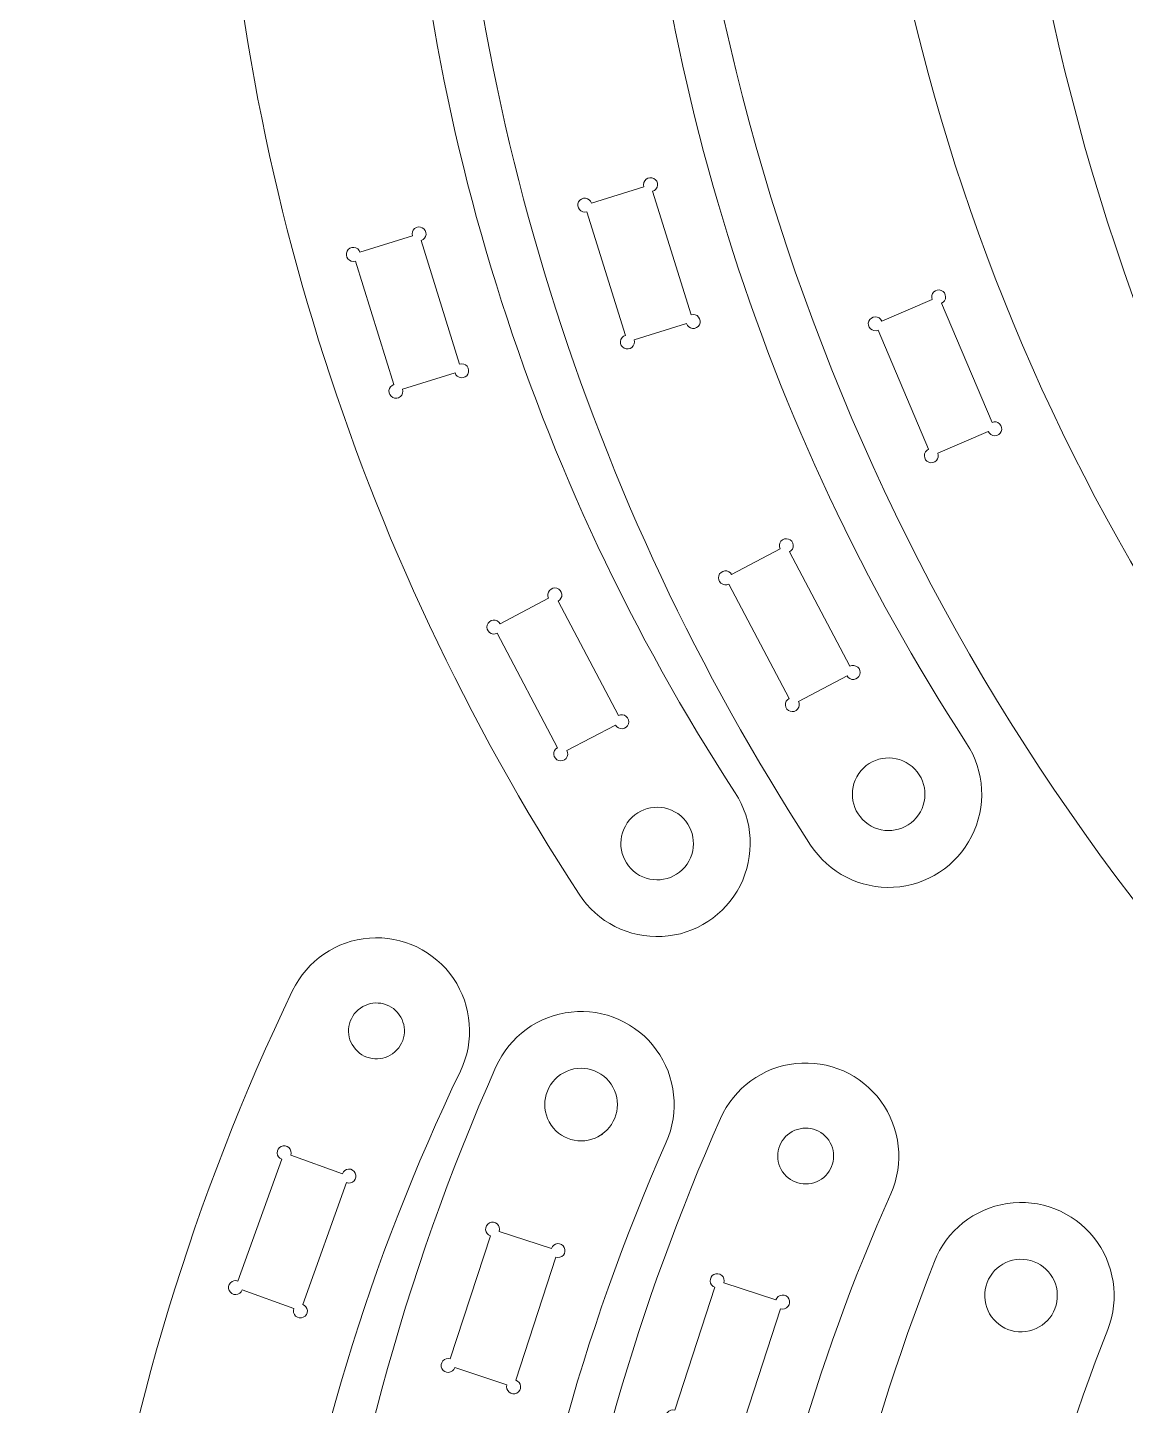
# Model space of a CAD drawing. Header units: millimetres. Extents: x -224 to 82, y -131 to 150.
# Drawn here: x -224.5 to -165.5, y -23.3 to 50.7 of the extents above; entities that cross this region are included whole.
import ezdxf

# ---------------------------------------------------------------- set-up
doc = ezdxf.new("R2010")
doc.units = ezdxf.units.MM
doc.header["$MEASUREMENT"] = 0
doc.layers.add('Ebene 1', color=7, linetype='Continuous')

msp = doc.modelspace()

# ---------------------------------------------------------------- linework, layer by layer
at = {"layer": 'Ebene 1', "color": 1, "lineweight": 9}
for points, knots in [([(-128.199, 142.1832), (-127.2032, 143.6662), (-127.0741, 145.5678), (-127.8606, 147.1717), (-127.8606, 147.1717), (-128.6469, 148.7756), (-130.2293, 149.8382), (-132.0115, 149.9592), (-132.0115, 149.9592), (-133.7937, 150.08), (-135.5051, 149.241), (-136.501, 147.758), (-136.501, 147.758), (-172.3219, 94.4809), (-159.7214, 22.3612), (-108.0576, -15.7495), (-108.0576, -15.7495), (-106.6195, -16.8091), (-104.7253, -17.021), (-103.0885, -16.3054), (-103.0885, -16.3054), (-101.4518, -15.5897), (-100.3213, -14.0552), (-100.1227, -12.28), (-100.1227, -12.28), (-99.9242, -10.5046), (-100.6878, -8.7583), (-102.1259, -7.6987), (-102.1259, -7.6987), (-149.5419, 27.2784), (-161.0746, 93.2867), (-128.199, 142.1832)], [0, 0, 0, 0, 0.1111111, 0.1111111, 0.1111111, 0.1111111, 0.2222222, 0.2222222, 0.2222222, 0.2222222, 0.3333333, 0.3333333, 0.3333333, 0.3333333, 0.4444444, 0.4444444, 0.4444444, 0.4444444, 0.5555556, 0.5555556, 0.5555556, 0.5555556, 0.6666667, 0.6666667, 0.6666667, 0.6666667, 0.7777778, 0.7777778, 0.7777778, 0.7777778, 1, 1, 1, 1]), ([(-143.4591, -17.8539), (-142.0477, -18.9488), (-140.1592, -19.2075), (-138.5053, -18.5327), (-138.5053, -18.5327), (-136.8515, -17.8577), (-135.6832, -16.3516), (-135.4408, -14.5819), (-135.4408, -14.5819), (-135.1982, -12.8121), (-135.9184, -11.0474), (-137.3298, -9.9525), (-137.3298, -9.9525), (-183.865, 26.1883), (-193.7592, 92.462), (-159.6826, 140.5292), (-159.6826, 140.5292), (-158.6503, 141.9871), (-158.4742, 143.8849), (-159.2207, 145.5079), (-159.2207, 145.5079), (-159.9671, 147.1308), (-161.5226, 148.2323), (-163.3013, 148.3973), (-163.3013, 148.3973), (-165.08, 148.5623), (-166.8116, 147.7658), (-167.8439, 146.3079), (-167.8439, 146.3079), (-204.9734, 93.9344), (-194.1632, 21.5247), (-143.4591, -17.8539)], [0, 0, 0, 0, 0.1111111, 0.1111111, 0.1111111, 0.1111111, 0.2222222, 0.2222222, 0.2222222, 0.2222222, 0.3333333, 0.3333333, 0.3333333, 0.3333333, 0.4444444, 0.4444444, 0.4444444, 0.4444444, 0.5555556, 0.5555556, 0.5555556, 0.5555556, 0.6666667, 0.6666667, 0.6666667, 0.6666667, 0.7777778, 0.7777778, 0.7777778, 0.7777778, 1, 1, 1, 1]), ([(-125.7919, -17.8539), (-124.3805, -18.9488), (-122.492, -19.2075), (-120.8381, -18.5327), (-120.8381, -18.5327), (-119.1843, -17.8577), (-118.016, -16.3516), (-117.7736, -14.5819), (-117.7736, -14.5819), (-117.531, -12.8121), (-118.2512, -11.0474), (-119.6626, -9.9525), (-119.6626, -9.9525), (-166.1978, 26.1883), (-176.092, 92.462), (-142.0154, 140.5292), (-142.0154, 140.5292), (-140.9831, 141.9871), (-140.807, 143.8849), (-141.5535, 145.5079), (-141.5535, 145.5079), (-142.2999, 147.1308), (-143.8554, 148.2323), (-145.6341, 148.3973), (-145.6341, 148.3973), (-147.4128, 148.5623), (-149.1444, 147.7658), (-150.1767, 146.3079), (-150.1767, 146.3079), (-187.3062, 93.9344), (-176.496, 21.5247), (-125.7919, -17.8539)], [0, 0, 0, 0, 0.1111111, 0.1111111, 0.1111111, 0.1111111, 0.2222222, 0.2222222, 0.2222222, 0.2222222, 0.3333333, 0.3333333, 0.3333333, 0.3333333, 0.4444444, 0.4444444, 0.4444444, 0.4444444, 0.5555556, 0.5555556, 0.5555556, 0.5555556, 0.6666667, 0.6666667, 0.6666667, 0.6666667, 0.7777778, 0.7777778, 0.7777778, 0.7777778, 1, 1, 1, 1]), ([(-174.0416, 12.2477), (-173.0671, 10.7506), (-172.9653, 8.8473), (-173.7747, 7.2549), (-173.7747, 7.2549), (-174.584, 5.6624), (-176.1814, 4.6226), (-177.9652, 4.5273), (-177.9652, 4.5273), (-179.7489, 4.4319), (-181.4481, 5.2955), (-182.4226, 6.7926), (-182.4226, 6.7926), (-194.4939, 25.3364), (-201.2025, 46.8693), (-201.8059, 68.9878), (-201.8059, 68.9878), (-201.8545, 70.7735), (-200.9469, 72.4494), (-199.4247, 73.3844), (-199.4247, 73.3844), (-197.9026, 74.3193), (-195.9973, 74.3712), (-194.4265, 73.5205), (-194.4265, 73.5205), (-192.8558, 72.6698), (-191.8582, 71.0457), (-191.8096, 69.26), (-191.8096, 69.26), (-191.2563, 48.9774), (-185.1109, 29.2523), (-174.0416, 12.2477)], [0, 0, 0, 0, 0.1111111, 0.1111111, 0.1111111, 0.1111111, 0.2222222, 0.2222222, 0.2222222, 0.2222222, 0.3333333, 0.3333333, 0.3333333, 0.3333333, 0.4444444, 0.4444444, 0.4444444, 0.4444444, 0.5555556, 0.5555556, 0.5555556, 0.5555556, 0.6666667, 0.6666667, 0.6666667, 0.6666667, 0.7777778, 0.7777778, 0.7777778, 0.7777778, 1, 1, 1, 1]), ([(-186.4771, 9.6019), (-185.5026, 8.1048), (-185.4008, 6.2015), (-186.2102, 4.6091), (-186.2102, 4.6091), (-187.0195, 3.0166), (-188.6169, 1.9768), (-190.4007, 1.8815), (-190.4007, 1.8815), (-192.1844, 1.7861), (-193.8836, 2.6497), (-194.8581, 4.1468), (-194.8581, 4.1468), (-206.9294, 22.6906), (-213.638, 44.2235), (-214.2414, 66.342), (-214.2414, 66.342), (-214.29, 68.1277), (-213.3824, 69.8036), (-211.8602, 70.7386), (-211.8602, 70.7386), (-210.3381, 71.6735), (-208.4328, 71.7254), (-206.862, 70.8747), (-206.862, 70.8747), (-205.2913, 70.024), (-204.2937, 68.3999), (-204.2451, 66.6142), (-204.2451, 66.6142), (-203.6918, 46.3316), (-197.5464, 26.6065), (-186.4771, 9.6019)], [0, 0, 0, 0, 0.1111111, 0.1111111, 0.1111111, 0.1111111, 0.2222222, 0.2222222, 0.2222222, 0.2222222, 0.3333333, 0.3333333, 0.3333333, 0.3333333, 0.4444444, 0.4444444, 0.4444444, 0.4444444, 0.5555556, 0.5555556, 0.5555556, 0.5555556, 0.6666667, 0.6666667, 0.6666667, 0.6666667, 0.7777778, 0.7777778, 0.7777778, 0.7777778, 1, 1, 1, 1]), ([(-191.9047, 33.9229), (-191.8594, 33.778), (-191.9059, 33.6201), (-192.0225, 33.5229), (-192.0225, 33.5229), (-192.1389, 33.4257), (-192.3026, 33.4082), (-192.437, 33.4786), (-192.437, 33.4786), (-192.5714, 33.549), (-192.6502, 33.6936), (-192.6365, 33.8447), (-192.6365, 33.8447), (-192.623, 33.9958), (-192.5191, 34.124), (-192.3743, 34.1693), (-192.3743, 34.1693), (-192.3743, 34.1693), (-194.4422, 40.8046), (-194.4422, 40.8046), (-194.4422, 40.8046), (-194.587, 40.7593), (-194.7449, 40.8058), (-194.8421, 40.9223), (-194.8421, 40.9223), (-194.9394, 41.0388), (-194.9569, 41.2024), (-194.8864, 41.3369), (-194.8864, 41.3369), (-194.816, 41.4713), (-194.6715, 41.5501), (-194.5203, 41.5364), (-194.5203, 41.5364), (-194.3691, 41.5228), (-194.241, 41.419), (-194.1957, 41.2741), (-194.1957, 41.2741), (-194.1957, 41.2741), (-191.3794, 42.1519), (-191.3794, 42.1519), (-191.3794, 42.1519), (-191.4246, 42.2967), (-191.3781, 42.4545), (-191.2616, 42.5519), (-191.2616, 42.5519), (-191.1451, 42.6491), (-190.9814, 42.6666), (-190.847, 42.5961), (-190.847, 42.5961), (-190.7126, 42.5257), (-190.6338, 42.3812), (-190.6474, 42.23), (-190.6474, 42.23), (-190.6611, 42.0789), (-190.7649, 41.9507), (-190.9098, 41.9054), (-190.9098, 41.9054), (-190.9098, 41.9054), (-188.8419, 35.2702), (-188.8419, 35.2702), (-188.8419, 35.2702), (-188.697, 35.3154), (-188.5391, 35.269), (-188.4419, 35.1525), (-188.4419, 35.1525), (-188.3446, 35.0359), (-188.3272, 34.8723), (-188.3977, 34.7379), (-188.3977, 34.7379), (-188.468, 34.6034), (-188.6125, 34.5247), (-188.7637, 34.5383), (-188.7637, 34.5383), (-188.9149, 34.5519), (-189.043, 34.6557), (-189.0883, 34.8005), (-189.0883, 34.8005), (-189.0883, 34.8005), (-191.9047, 33.9229), (-191.9047, 33.9229)], [0, 0, 0, 0, 0.047619, 0.047619, 0.047619, 0.047619, 0.0952381, 0.0952381, 0.0952381, 0.0952381, 0.1428571, 0.1428571, 0.1428571, 0.1428571, 0.1904762, 0.1904762, 0.1904762, 0.1904762, 0.2380952, 0.2380952, 0.2380952, 0.2380952, 0.2857143, 0.2857143, 0.2857143, 0.2857143, 0.3333333, 0.3333333, 0.3333333, 0.3333333, 0.3809524, 0.3809524, 0.3809524, 0.3809524, 0.4285714, 0.4285714, 0.4285714, 0.4285714, 0.4761905, 0.4761905, 0.4761905, 0.4761905, 0.5238095, 0.5238095, 0.5238095, 0.5238095, 0.5714286, 0.5714286, 0.5714286, 0.5714286, 0.6190476, 0.6190476, 0.6190476, 0.6190476, 0.6666667, 0.6666667, 0.6666667, 0.6666667, 0.7142857, 0.7142857, 0.7142857, 0.7142857, 0.7619048, 0.7619048, 0.7619048, 0.7619048, 0.8095238, 0.8095238, 0.8095238, 0.8095238, 0.8571429, 0.8571429, 0.8571429, 0.8571429, 0.9047619, 0.9047619, 0.9047619, 0.9047619, 1, 1, 1, 1]), ([(-204.3402, 31.2771), (-204.2949, 31.1322), (-204.3414, 30.9743), (-204.458, 30.8771), (-204.458, 30.8771), (-204.5744, 30.7799), (-204.7381, 30.7624), (-204.8725, 30.8328), (-204.8725, 30.8328), (-205.0069, 30.9032), (-205.0857, 31.0478), (-205.072, 31.1989), (-205.072, 31.1989), (-205.0585, 31.35), (-204.9546, 31.4782), (-204.8098, 31.5235), (-204.8098, 31.5235), (-204.8098, 31.5235), (-206.8777, 38.1588), (-206.8777, 38.1588), (-206.8777, 38.1588), (-207.0225, 38.1135), (-207.1804, 38.16), (-207.2776, 38.2765), (-207.2776, 38.2765), (-207.3749, 38.393), (-207.3924, 38.5566), (-207.3219, 38.6911), (-207.3219, 38.6911), (-207.2515, 38.8255), (-207.107, 38.9043), (-206.9558, 38.8906), (-206.9558, 38.8906), (-206.8046, 38.877), (-206.6765, 38.7732), (-206.6312, 38.6283), (-206.6312, 38.6283), (-206.6312, 38.6283), (-203.8149, 39.5061), (-203.8149, 39.5061), (-203.8149, 39.5061), (-203.8601, 39.6509), (-203.8136, 39.8087), (-203.6971, 39.9061), (-203.6971, 39.9061), (-203.5806, 40.0033), (-203.4169, 40.0208), (-203.2825, 39.9503), (-203.2825, 39.9503), (-203.1481, 39.8799), (-203.0693, 39.7354), (-203.0829, 39.5842), (-203.0829, 39.5842), (-203.0966, 39.4331), (-203.2004, 39.3049), (-203.3453, 39.2596), (-203.3453, 39.2596), (-203.3453, 39.2596), (-201.2774, 32.6244), (-201.2774, 32.6244), (-201.2774, 32.6244), (-201.1325, 32.6696), (-200.9746, 32.6232), (-200.8774, 32.5067), (-200.8774, 32.5067), (-200.7801, 32.3901), (-200.7627, 32.2265), (-200.8332, 32.0921), (-200.8332, 32.0921), (-200.9035, 31.9576), (-201.048, 31.8789), (-201.1992, 31.8925), (-201.1992, 31.8925), (-201.3504, 31.9061), (-201.4785, 32.0099), (-201.5238, 32.1547), (-201.5238, 32.1547), (-201.5238, 32.1547), (-204.3402, 31.2771), (-204.3402, 31.2771)], [0, 0, 0, 0, 0.047619, 0.047619, 0.047619, 0.047619, 0.0952381, 0.0952381, 0.0952381, 0.0952381, 0.1428571, 0.1428571, 0.1428571, 0.1428571, 0.1904762, 0.1904762, 0.1904762, 0.1904762, 0.2380952, 0.2380952, 0.2380952, 0.2380952, 0.2857143, 0.2857143, 0.2857143, 0.2857143, 0.3333333, 0.3333333, 0.3333333, 0.3333333, 0.3809524, 0.3809524, 0.3809524, 0.3809524, 0.4285714, 0.4285714, 0.4285714, 0.4285714, 0.4761905, 0.4761905, 0.4761905, 0.4761905, 0.5238095, 0.5238095, 0.5238095, 0.5238095, 0.5714286, 0.5714286, 0.5714286, 0.5714286, 0.6190476, 0.6190476, 0.6190476, 0.6190476, 0.6666667, 0.6666667, 0.6666667, 0.6666667, 0.7142857, 0.7142857, 0.7142857, 0.7142857, 0.7619048, 0.7619048, 0.7619048, 0.7619048, 0.8095238, 0.8095238, 0.8095238, 0.8095238, 0.8571429, 0.8571429, 0.8571429, 0.8571429, 0.9047619, 0.9047619, 0.9047619, 0.9047619, 1, 1, 1, 1]), ([(-172.8775, 29.0036), (-172.8182, 28.8638), (-172.6807, 28.7736), (-172.5288, 28.7749), (-172.5288, 28.7749), (-172.3771, 28.7762), (-172.2411, 28.8688), (-172.1842, 29.0096), (-172.1842, 29.0096), (-172.1274, 29.1503), (-172.1608, 29.3114), (-172.2691, 29.4177), (-172.2691, 29.4177), (-172.3773, 29.5241), (-172.5394, 29.5546), (-172.6792, 29.4954), (-172.6792, 29.4954), (-172.6792, 29.4954), (-175.3983, 35.8913), (-175.3983, 35.8913), (-175.3983, 35.8913), (-175.2586, 35.9507), (-175.1684, 36.0883), (-175.1697, 36.24), (-175.1697, 36.24), (-175.1711, 36.3918), (-175.2636, 36.5278), (-175.4043, 36.5846), (-175.4043, 36.5846), (-175.545, 36.6416), (-175.7062, 36.608), (-175.8126, 36.4998), (-175.8126, 36.4998), (-175.9189, 36.3916), (-175.9494, 36.2295), (-175.8902, 36.0898), (-175.8902, 36.0898), (-175.8902, 36.0898), (-178.605, 34.9355), (-178.605, 34.9355), (-178.605, 34.9355), (-178.6643, 35.0753), (-178.802, 35.1655), (-178.9537, 35.1642), (-178.9537, 35.1642), (-179.1054, 35.1629), (-179.2414, 35.0703), (-179.2983, 34.9295), (-179.2983, 34.9295), (-179.3552, 34.7889), (-179.3217, 34.6277), (-179.2134, 34.5214), (-179.2134, 34.5214), (-179.1052, 34.415), (-178.9431, 34.3845), (-178.8033, 34.4437), (-178.8033, 34.4437), (-178.8033, 34.4437), (-176.0842, 28.0477), (-176.0842, 28.0477), (-176.0842, 28.0477), (-176.2239, 27.9884), (-176.3141, 27.8508), (-176.3128, 27.6991), (-176.3128, 27.6991), (-176.3115, 27.5473), (-176.2188, 27.4113), (-176.0782, 27.3545), (-176.0782, 27.3545), (-175.9375, 27.2975), (-175.7763, 27.3311), (-175.6699, 27.4393), (-175.6699, 27.4393), (-175.5636, 27.5475), (-175.5331, 27.7096), (-175.5924, 27.8494), (-175.5924, 27.8494), (-175.5924, 27.8494), (-172.8775, 29.0036), (-172.8775, 29.0036)], [0, 0, 0, 0, 0.047619, 0.047619, 0.047619, 0.047619, 0.0952381, 0.0952381, 0.0952381, 0.0952381, 0.1428571, 0.1428571, 0.1428571, 0.1428571, 0.1904762, 0.1904762, 0.1904762, 0.1904762, 0.2380952, 0.2380952, 0.2380952, 0.2380952, 0.2857143, 0.2857143, 0.2857143, 0.2857143, 0.3333333, 0.3333333, 0.3333333, 0.3333333, 0.3809524, 0.3809524, 0.3809524, 0.3809524, 0.4285714, 0.4285714, 0.4285714, 0.4285714, 0.4761905, 0.4761905, 0.4761905, 0.4761905, 0.5238095, 0.5238095, 0.5238095, 0.5238095, 0.5714286, 0.5714286, 0.5714286, 0.5714286, 0.6190476, 0.6190476, 0.6190476, 0.6190476, 0.6666667, 0.6666667, 0.6666667, 0.6666667, 0.7142857, 0.7142857, 0.7142857, 0.7142857, 0.7619048, 0.7619048, 0.7619048, 0.7619048, 0.8095238, 0.8095238, 0.8095238, 0.8095238, 0.8571429, 0.8571429, 0.8571429, 0.8571429, 0.9047619, 0.9047619, 0.9047619, 0.9047619, 1, 1, 1, 1]), ([(-180.3105, 16.3918), (-180.1763, 16.4628), (-180.0126, 16.4458), (-179.8957, 16.3489), (-179.8957, 16.3489), (-179.7789, 16.2521), (-179.7319, 16.0945), (-179.7766, 15.9494), (-179.7766, 15.9494), (-179.8214, 15.8044), (-179.9491, 15.7006), (-180.1002, 15.6864), (-180.1002, 15.6864), (-180.2514, 15.6723), (-180.3963, 15.751), (-180.4672, 15.8852), (-180.4672, 15.8852), (-180.4672, 15.8852), (-183.0765, 14.509), (-183.0765, 14.509), (-183.0765, 14.509), (-183.0056, 14.3747), (-183.0225, 14.2111), (-183.1194, 14.0942), (-183.1194, 14.0942), (-183.2162, 13.9774), (-183.374, 13.9304), (-183.5189, 13.9751), (-183.5189, 13.9751), (-183.6639, 14.0199), (-183.7677, 14.1475), (-183.7818, 14.2987), (-183.7818, 14.2987), (-183.796, 14.4498), (-183.7173, 14.5948), (-183.5831, 14.6657), (-183.5831, 14.6657), (-183.5831, 14.6657), (-186.8256, 20.813), (-186.8256, 20.813), (-186.8256, 20.813), (-186.9597, 20.742), (-187.1234, 20.759), (-187.2403, 20.8559), (-187.2403, 20.8559), (-187.3571, 20.9527), (-187.4041, 21.1104), (-187.3594, 21.2554), (-187.3594, 21.2554), (-187.3146, 21.4004), (-187.1869, 21.5042), (-187.0358, 21.5184), (-187.0358, 21.5184), (-186.8846, 21.5325), (-186.7397, 21.4538), (-186.6688, 21.3196), (-186.6688, 21.3196), (-186.6688, 21.3196), (-184.0595, 22.6958), (-184.0595, 22.6958), (-184.0595, 22.6958), (-184.1304, 22.8301), (-184.1135, 22.9937), (-184.0166, 23.1106), (-184.0166, 23.1106), (-183.9198, 23.2274), (-183.7621, 23.2744), (-183.6171, 23.2297), (-183.6171, 23.2297), (-183.4721, 23.1849), (-183.3683, 23.0573), (-183.3542, 22.9061), (-183.3542, 22.9061), (-183.34, 22.755), (-183.4187, 22.61), (-183.5529, 22.5391), (-183.5529, 22.5391), (-183.5529, 22.5391), (-180.3105, 16.3918), (-180.3105, 16.3918)], [0, 0, 0, 0, 0.047619, 0.047619, 0.047619, 0.047619, 0.0952381, 0.0952381, 0.0952381, 0.0952381, 0.1428571, 0.1428571, 0.1428571, 0.1428571, 0.1904762, 0.1904762, 0.1904762, 0.1904762, 0.2380952, 0.2380952, 0.2380952, 0.2380952, 0.2857143, 0.2857143, 0.2857143, 0.2857143, 0.3333333, 0.3333333, 0.3333333, 0.3333333, 0.3809524, 0.3809524, 0.3809524, 0.3809524, 0.4285714, 0.4285714, 0.4285714, 0.4285714, 0.4761905, 0.4761905, 0.4761905, 0.4761905, 0.5238095, 0.5238095, 0.5238095, 0.5238095, 0.5714286, 0.5714286, 0.5714286, 0.5714286, 0.6190476, 0.6190476, 0.6190476, 0.6190476, 0.6666667, 0.6666667, 0.6666667, 0.6666667, 0.7142857, 0.7142857, 0.7142857, 0.7142857, 0.7619048, 0.7619048, 0.7619048, 0.7619048, 0.8095238, 0.8095238, 0.8095238, 0.8095238, 0.8571429, 0.8571429, 0.8571429, 0.8571429, 0.9047619, 0.9047619, 0.9047619, 0.9047619, 1, 1, 1, 1]), ([(-192.746, 13.746), (-192.6118, 13.817), (-192.4481, 13.8), (-192.3312, 13.7031), (-192.3312, 13.7031), (-192.2144, 13.6063), (-192.1674, 13.4487), (-192.2121, 13.3036), (-192.2121, 13.3036), (-192.2569, 13.1586), (-192.3846, 13.0548), (-192.5357, 13.0406), (-192.5357, 13.0406), (-192.6869, 13.0265), (-192.8318, 13.1052), (-192.9027, 13.2394), (-192.9027, 13.2394), (-192.9027, 13.2394), (-195.512, 11.8632), (-195.512, 11.8632), (-195.512, 11.8632), (-195.4411, 11.7289), (-195.458, 11.5653), (-195.5549, 11.4484), (-195.5549, 11.4484), (-195.6517, 11.3316), (-195.8095, 11.2846), (-195.9544, 11.3293), (-195.9544, 11.3293), (-196.0994, 11.3741), (-196.2032, 11.5017), (-196.2173, 11.6529), (-196.2173, 11.6529), (-196.2315, 11.804), (-196.1528, 11.949), (-196.0186, 12.0199), (-196.0186, 12.0199), (-196.0186, 12.0199), (-199.2611, 18.1672), (-199.2611, 18.1672), (-199.2611, 18.1672), (-199.3952, 18.0962), (-199.5589, 18.1132), (-199.6758, 18.2101), (-199.6758, 18.2101), (-199.7926, 18.3069), (-199.8396, 18.4646), (-199.7949, 18.6096), (-199.7949, 18.6096), (-199.7501, 18.7546), (-199.6224, 18.8584), (-199.4713, 18.8726), (-199.4713, 18.8726), (-199.3201, 18.8867), (-199.1752, 18.808), (-199.1043, 18.6738), (-199.1043, 18.6738), (-199.1043, 18.6738), (-196.495, 20.05), (-196.495, 20.05), (-196.495, 20.05), (-196.5659, 20.1843), (-196.549, 20.3479), (-196.4521, 20.4648), (-196.4521, 20.4648), (-196.3553, 20.5816), (-196.1976, 20.6286), (-196.0526, 20.5839), (-196.0526, 20.5839), (-195.9076, 20.5391), (-195.8038, 20.4115), (-195.7897, 20.2603), (-195.7897, 20.2603), (-195.7755, 20.1092), (-195.8542, 19.9642), (-195.9884, 19.8933), (-195.9884, 19.8933), (-195.9884, 19.8933), (-192.746, 13.746), (-192.746, 13.746)], [0, 0, 0, 0, 0.047619, 0.047619, 0.047619, 0.047619, 0.0952381, 0.0952381, 0.0952381, 0.0952381, 0.1428571, 0.1428571, 0.1428571, 0.1428571, 0.1904762, 0.1904762, 0.1904762, 0.1904762, 0.2380952, 0.2380952, 0.2380952, 0.2380952, 0.2857143, 0.2857143, 0.2857143, 0.2857143, 0.3333333, 0.3333333, 0.3333333, 0.3333333, 0.3809524, 0.3809524, 0.3809524, 0.3809524, 0.4285714, 0.4285714, 0.4285714, 0.4285714, 0.4761905, 0.4761905, 0.4761905, 0.4761905, 0.5238095, 0.5238095, 0.5238095, 0.5238095, 0.5714286, 0.5714286, 0.5714286, 0.5714286, 0.6190476, 0.6190476, 0.6190476, 0.6190476, 0.6666667, 0.6666667, 0.6666667, 0.6666667, 0.7142857, 0.7142857, 0.7142857, 0.7142857, 0.7619048, 0.7619048, 0.7619048, 0.7619048, 0.8095238, 0.8095238, 0.8095238, 0.8095238, 0.8571429, 0.8571429, 0.8571429, 0.8571429, 0.9047619, 0.9047619, 0.9047619, 0.9047619, 1, 1, 1, 1]), ([(-176.6281, 8.4111), (-176.0156, 9.2969), (-176.2372, 10.5116), (-177.123, 11.1241), (-177.123, 11.1241), (-178.0088, 11.7366), (-179.2234, 11.515), (-179.8359, 10.6292), (-179.8359, 10.6292), (-180.4484, 9.7433), (-180.2269, 8.5288), (-179.341, 7.9162), (-179.341, 7.9162), (-178.4552, 7.3038), (-177.2406, 7.5253), (-176.6281, 8.4111)], [0, 0, 0, 0, 0.2, 0.2, 0.2, 0.2, 0.4, 0.4, 0.4, 0.4, 0.6, 0.6, 0.6, 0.6, 1, 1, 1, 1]), ([(-189.0636, 5.7653), (-188.4511, 6.6511), (-188.6727, 7.8658), (-189.5585, 8.4783), (-189.5585, 8.4783), (-190.4443, 9.0908), (-191.6589, 8.8692), (-192.2714, 7.9834), (-192.2714, 7.9834), (-192.8839, 7.0975), (-192.6624, 5.883), (-191.7765, 5.2704), (-191.7765, 5.2704), (-190.8907, 4.658), (-189.6761, 4.8795), (-189.0636, 5.7653)], [0, 0, 0, 0, 0.2, 0.2, 0.2, 0.2, 0.4, 0.4, 0.4, 0.4, 0.6, 0.6, 0.6, 0.6, 1, 1, 1, 1]), ([(-201.2365, -5.3537), (-200.463, -3.7436), (-200.6073, -1.843), (-201.615, -0.3682), (-201.615, -0.3682), (-202.6227, 1.1068), (-204.3407, 1.9322), (-206.1219, 1.7969), (-206.1219, 1.7969), (-207.9031, 1.6618), (-209.4769, 0.5866), (-210.2504, -1.0236), (-210.2504, -1.0236), (-220.9132, -23.2164), (-224.4875, -48.1673), (-220.4928, -72.4625), (-220.4928, -72.4625), (-220.2029, -74.2251), (-218.9946, -75.6992), (-217.3231, -76.3295), (-217.3231, -76.3295), (-215.6517, -76.9596), (-213.771, -76.6503), (-212.3894, -75.518), (-212.3894, -75.518), (-211.0079, -74.3855), (-210.3355, -72.602), (-210.6255, -70.8394), (-210.6255, -70.8394), (-214.2887, -48.5599), (-211.0147, -25.7052), (-201.2365, -5.3537)], [0, 0, 0, 0, 0.1111111, 0.1111111, 0.1111111, 0.1111111, 0.2222222, 0.2222222, 0.2222222, 0.2222222, 0.3333333, 0.3333333, 0.3333333, 0.3333333, 0.4444444, 0.4444444, 0.4444444, 0.4444444, 0.5555556, 0.5555556, 0.5555556, 0.5555556, 0.6666667, 0.6666667, 0.6666667, 0.6666667, 0.7777778, 0.7777778, 0.7777778, 0.7777778, 1, 1, 1, 1]), ([(-207.3704, -76.842), (-207.0265, -78.5949), (-205.7736, -80.0313), (-204.0836, -80.6099), (-204.0836, -80.6099), (-202.3936, -81.1885), (-200.5233, -80.8216), (-199.1771, -79.6473), (-199.1771, -79.6473), (-197.831, -78.4732), (-197.2136, -76.6699), (-197.5574, -74.917), (-197.5574, -74.917), (-201.9024, -52.7603), (-199.331, -29.816), (-190.1817, -9.1742), (-190.1817, -9.1742), (-189.4579, -7.5411), (-189.6604, -5.6459), (-190.7128, -4.2024), (-190.7128, -4.2024), (-191.7653, -2.7591), (-193.5078, -1.9869), (-195.284, -2.1767), (-195.284, -2.1767), (-197.0602, -2.3665), (-198.6003, -3.4894), (-199.3241, -5.1226), (-199.3241, -5.1226), (-209.3011, -27.632), (-212.1084, -52.6807), (-207.3704, -76.842)], [0, 0, 0, 0, 0.1111111, 0.1111111, 0.1111111, 0.1111111, 0.2222222, 0.2222222, 0.2222222, 0.2222222, 0.3333333, 0.3333333, 0.3333333, 0.3333333, 0.4444444, 0.4444444, 0.4444444, 0.4444444, 0.5555556, 0.5555556, 0.5555556, 0.5555556, 0.6666667, 0.6666667, 0.6666667, 0.6666667, 0.7777778, 0.7777778, 0.7777778, 0.7777778, 1, 1, 1, 1]), ([(-206.7695, -4.2829), (-207.3739, -3.7162), (-207.4043, -2.767), (-206.8377, -2.1627), (-206.8377, -2.1627), (-206.2709, -1.5584), (-205.3218, -1.5279), (-204.7174, -2.0946), (-204.7174, -2.0946), (-204.1131, -2.6612), (-204.0826, -3.6104), (-204.6493, -4.2148), (-204.6493, -4.2148), (-205.2159, -4.8191), (-206.1652, -4.8496), (-206.7695, -4.2829)], [0, 0, 0, 0, 0.2, 0.2, 0.2, 0.2, 0.4, 0.4, 0.4, 0.4, 0.6, 0.6, 0.6, 0.6, 1, 1, 1, 1]), ([(-188.7559, -73.3383), (-187.4129, -73.1358), (-186.478, -71.8946), (-186.6505, -70.5473), (-186.6505, -70.5473), (-189.2173, -50.5947), (-186.2688, -30.3301), (-178.1173, -11.9387), (-178.1173, -11.9387), (-177.3935, -10.3056), (-177.5959, -8.4104), (-178.6484, -6.9669), (-178.6484, -6.9669), (-179.7009, -5.5236), (-181.4434, -4.7514), (-183.2196, -4.9412), (-183.2196, -4.9412), (-184.9958, -5.131), (-186.5359, -6.254), (-187.2597, -7.8871), (-187.2597, -7.8871), (-196.1648, -27.9787), (-199.3789, -50.142), (-196.5542, -71.9364), (-196.5542, -71.9364), (-196.4683, -72.6026), (-196.1176, -73.2063), (-195.5813, -73.611), (-195.5813, -73.611), (-195.0451, -74.0157), (-194.3652, -74.1868), (-193.7009, -74.0867), (-193.7009, -74.0867), (-193.7009, -74.0867), (-188.7559, -73.3383), (-188.7559, -73.3383)], [0, 0, 0, 0, 0.1, 0.1, 0.1, 0.1, 0.2, 0.2, 0.2, 0.2, 0.3, 0.3, 0.3, 0.3, 0.4, 0.4, 0.4, 0.4, 0.5, 0.5, 0.5, 0.5, 0.6, 0.6, 0.6, 0.6, 0.7, 0.7, 0.7, 0.7, 0.8, 0.8, 0.8, 0.8, 1, 1, 1, 1]), ([(-193.8194, -8.8605), (-194.765, -9.376), (-195.9495, -9.0273), (-196.4649, -8.0818), (-196.4649, -8.0818), (-196.9805, -7.1362), (-196.6318, -5.9518), (-195.6863, -5.4363), (-195.6863, -5.4363), (-194.7407, -4.9208), (-193.5563, -5.2694), (-193.0408, -6.215), (-193.0408, -6.215), (-192.5253, -7.1605), (-192.8738, -8.345), (-193.8194, -8.8604), (-194.122, -9.0253), (-193.2142, -8.5306), (-193.8194, -8.8605)], [0, 0, 0, 0, 0.2, 0.2, 0.2, 0.2, 0.4, 0.4, 0.4, 0.4, 0.6, 0.6, 0.6, 0.6, 1, 1, 1, 1.0001, 1.0001, 1.0001, 1.0001]), ([(-181.9704, -11.2299), (-182.6978, -11.6264), (-183.6089, -11.3582), (-184.0054, -10.6309), (-184.0054, -10.6309), (-184.402, -9.9036), (-184.1338, -8.9924), (-183.4064, -8.5959), (-183.4064, -8.5959), (-182.679, -8.1993), (-181.768, -8.4675), (-181.3714, -9.1949), (-181.3714, -9.1949), (-180.9749, -9.9222), (-181.243, -10.8333), (-181.9704, -11.2299)], [0, 0, 0, 0, 0.2, 0.2, 0.2, 0.2, 0.4, 0.4, 0.4, 0.4, 0.6, 0.6, 0.6, 0.6, 1, 1, 1, 1]), ([(-207.3488, -11.3404), (-207.2061, -11.392), (-207.0464, -11.3525), (-206.9441, -11.2404), (-206.9441, -11.2404), (-206.8418, -11.1282), (-206.8173, -10.9655), (-206.8817, -10.828), (-206.8817, -10.828), (-206.9462, -10.6907), (-207.0871, -10.6057), (-207.2386, -10.6127), (-207.2386, -10.6127), (-207.3902, -10.6197), (-207.5229, -10.7177), (-207.5744, -10.8604), (-207.5744, -10.8604), (-207.5744, -10.8604), (-210.3496, -9.86), (-210.3496, -9.86), (-210.3496, -9.86), (-210.298, -9.7172), (-210.3375, -9.5575), (-210.4497, -9.4552), (-210.4497, -9.4552), (-210.5618, -9.353), (-210.7245, -9.3283), (-210.8619, -9.3927), (-210.8619, -9.3927), (-210.9993, -9.4572), (-211.0843, -9.5981), (-211.0774, -9.7497), (-211.0774, -9.7497), (-211.0704, -9.9013), (-210.9723, -10.0339), (-210.8295, -10.0855), (-210.8295, -10.0855), (-210.8295, -10.0855), (-213.1867, -16.6235), (-213.1867, -16.6235), (-213.1867, -16.6235), (-213.3295, -16.572), (-213.4892, -16.6115), (-213.5915, -16.7236), (-213.5915, -16.7236), (-213.6937, -16.8357), (-213.7184, -16.9985), (-213.6539, -17.1359), (-213.6539, -17.1359), (-213.5894, -17.2733), (-213.4486, -17.3583), (-213.297, -17.3513), (-213.297, -17.3513), (-213.1453, -17.3444), (-213.0127, -17.2463), (-212.9611, -17.1035), (-212.9611, -17.1035), (-212.9611, -17.1035), (-210.186, -18.1041), (-210.186, -18.1041), (-210.186, -18.1041), (-210.2375, -18.2468), (-210.1981, -18.4065), (-210.0859, -18.5088), (-210.0859, -18.5088), (-209.9738, -18.6111), (-209.8111, -18.6358), (-209.6736, -18.5712), (-209.6736, -18.5712), (-209.5363, -18.5067), (-209.4512, -18.3659), (-209.4582, -18.2143), (-209.4582, -18.2143), (-209.4652, -18.0627), (-209.5633, -17.93), (-209.706, -17.8784), (-209.706, -17.8784), (-209.706, -17.8784), (-207.3488, -11.3404), (-207.3488, -11.3404)], [0, 0, 0, 0, 0.047619, 0.047619, 0.047619, 0.047619, 0.0952381, 0.0952381, 0.0952381, 0.0952381, 0.1428571, 0.1428571, 0.1428571, 0.1428571, 0.1904762, 0.1904762, 0.1904762, 0.1904762, 0.2380952, 0.2380952, 0.2380952, 0.2380952, 0.2857143, 0.2857143, 0.2857143, 0.2857143, 0.3333333, 0.3333333, 0.3333333, 0.3333333, 0.3809524, 0.3809524, 0.3809524, 0.3809524, 0.4285714, 0.4285714, 0.4285714, 0.4285714, 0.4761905, 0.4761905, 0.4761905, 0.4761905, 0.5238095, 0.5238095, 0.5238095, 0.5238095, 0.5714286, 0.5714286, 0.5714286, 0.5714286, 0.6190476, 0.6190476, 0.6190476, 0.6190476, 0.6666667, 0.6666667, 0.6666667, 0.6666667, 0.7142857, 0.7142857, 0.7142857, 0.7142857, 0.7619048, 0.7619048, 0.7619048, 0.7619048, 0.8095238, 0.8095238, 0.8095238, 0.8095238, 0.8571429, 0.8571429, 0.8571429, 0.8571429, 0.9047619, 0.9047619, 0.9047619, 0.9047619, 1, 1, 1, 1]), ([(-172.4048, -78.1574), (-172.1714, -79.4954), (-173.0526, -80.7753), (-174.3851, -81.0385), (-174.3851, -81.0385), (-174.3851, -81.0385), (-179.2921, -82.0042), (-179.2921, -82.0042), (-179.2921, -82.0042), (-179.9512, -82.1344), (-180.635, -81.9937), (-181.1891, -81.6138), (-181.1891, -81.6138), (-181.7431, -81.2339), (-182.1215, -80.6435), (-182.2375, -79.9818), (-182.2375, -79.9818), (-186.023, -58.3337), (-183.7855, -36.0505), (-175.7772, -15.5849), (-175.7772, -15.5849), (-175.1263, -13.9214), (-173.6372, -12.7316), (-171.8711, -12.4637), (-171.8711, -12.4637), (-170.1049, -12.1958), (-168.3301, -12.8903), (-167.2149, -14.2859), (-167.2149, -14.2859), (-166.0998, -15.6815), (-165.814, -17.5659), (-166.4649, -19.2293), (-166.4649, -19.2293), (-173.7955, -37.9632), (-175.8512, -58.3377), (-172.4048, -78.1574)], [0, 0, 0, 0, 0.1, 0.1, 0.1, 0.1, 0.2, 0.2, 0.2, 0.2, 0.3, 0.3, 0.3, 0.3, 0.4, 0.4, 0.4, 0.4, 0.5, 0.5, 0.5, 0.5, 0.6, 0.6, 0.6, 0.6, 0.7, 0.7, 0.7, 0.7, 0.8, 0.8, 0.8, 0.8, 1, 1, 1, 1]), ([(-198.7358, -22.1929), (-198.7829, -22.3372), (-198.7385, -22.4957), (-198.6233, -22.5945), (-198.6233, -22.5945), (-198.508, -22.6933), (-198.3447, -22.7129), (-198.2094, -22.6442), (-198.2094, -22.6442), (-198.074, -22.5756), (-197.9933, -22.4321), (-198.005, -22.2808), (-198.005, -22.2808), (-198.0167, -22.1295), (-198.1187, -21.9999), (-198.263, -21.9528), (-198.263, -21.9528), (-198.263, -21.9528), (-196.1074, -15.3455), (-196.1074, -15.3455), (-196.1074, -15.3455), (-195.9632, -15.3926), (-195.8048, -15.3482), (-195.706, -15.233), (-195.706, -15.233), (-195.6071, -15.1178), (-195.5875, -14.9544), (-195.6561, -14.819), (-195.6561, -14.819), (-195.7248, -14.6837), (-195.8682, -14.603), (-196.0196, -14.6147), (-196.0196, -14.6147), (-196.1709, -14.6263), (-196.3004, -14.7284), (-196.3476, -14.8727), (-196.3476, -14.8727), (-196.3476, -14.8727), (-199.1522, -13.9577), (-199.1522, -13.9577), (-199.1522, -13.9577), (-199.105, -13.8134), (-199.1494, -13.6551), (-199.2646, -13.5562), (-199.2646, -13.5562), (-199.3798, -13.4574), (-199.5432, -13.4379), (-199.6786, -13.5065), (-199.6786, -13.5065), (-199.814, -13.5751), (-199.8946, -13.7186), (-199.883, -13.8699), (-199.883, -13.8699), (-199.8713, -14.0212), (-199.7693, -14.1507), (-199.625, -14.1979), (-199.625, -14.1979), (-199.625, -14.1979), (-201.7805, -20.8053), (-201.7805, -20.8053), (-201.7805, -20.8053), (-201.9247, -20.758), (-202.0832, -20.8024), (-202.182, -20.9177), (-202.182, -20.9177), (-202.2808, -21.0329), (-202.3004, -21.1963), (-202.2317, -21.3316), (-202.2317, -21.3316), (-202.163, -21.467), (-202.0197, -21.5476), (-201.8683, -21.536), (-201.8683, -21.536), (-201.717, -21.5244), (-201.5874, -21.4223), (-201.5403, -21.2781), (-201.5403, -21.2781), (-201.5403, -21.2781), (-198.7358, -22.1929), (-198.7358, -22.1929)], [0, 0, 0, 0, 0.047619, 0.047619, 0.047619, 0.047619, 0.0952381, 0.0952381, 0.0952381, 0.0952381, 0.1428571, 0.1428571, 0.1428571, 0.1428571, 0.1904762, 0.1904762, 0.1904762, 0.1904762, 0.2380952, 0.2380952, 0.2380952, 0.2380952, 0.2857143, 0.2857143, 0.2857143, 0.2857143, 0.3333333, 0.3333333, 0.3333333, 0.3333333, 0.3809524, 0.3809524, 0.3809524, 0.3809524, 0.4285714, 0.4285714, 0.4285714, 0.4285714, 0.4761905, 0.4761905, 0.4761905, 0.4761905, 0.5238095, 0.5238095, 0.5238095, 0.5238095, 0.5714286, 0.5714286, 0.5714286, 0.5714286, 0.6190476, 0.6190476, 0.6190476, 0.6190476, 0.6666667, 0.6666667, 0.6666667, 0.6666667, 0.7142857, 0.7142857, 0.7142857, 0.7142857, 0.7619048, 0.7619048, 0.7619048, 0.7619048, 0.8095238, 0.8095238, 0.8095238, 0.8095238, 0.8571429, 0.8571429, 0.8571429, 0.8571429, 0.9047619, 0.9047619, 0.9047619, 0.9047619, 1, 1, 1, 1]), ([(-170.9894, -15.4616), (-172.0639, -15.3888), (-172.9939, -16.2009), (-173.0666, -17.2754), (-173.0666, -17.2754), (-173.1394, -18.3498), (-172.3273, -19.2799), (-171.2528, -19.3527), (-171.2528, -19.3527), (-170.1784, -19.4254), (-169.2483, -18.6133), (-169.1755, -17.5389), (-169.1755, -17.5389), (-169.1028, -16.4643), (-169.9149, -15.5343), (-170.9894, -15.4616)], [0, 0, 0, 0, 0.2, 0.2, 0.2, 0.2, 0.4, 0.4, 0.4, 0.4, 0.6, 0.6, 0.6, 0.6, 1, 1, 1, 1]), ([(-186.6714, -24.9574), (-186.7185, -25.1017), (-186.6741, -25.2602), (-186.5589, -25.359), (-186.5589, -25.359), (-186.4436, -25.4578), (-186.2803, -25.4774), (-186.145, -25.4087), (-186.145, -25.4087), (-186.0096, -25.3401), (-185.9289, -25.1966), (-185.9406, -25.0453), (-185.9406, -25.0453), (-185.9522, -24.8941), (-186.0543, -24.7644), (-186.1985, -24.7173), (-186.1985, -24.7173), (-186.1985, -24.7173), (-184.043, -18.11), (-184.043, -18.11), (-184.043, -18.11), (-183.8987, -18.1572), (-183.7403, -18.1127), (-183.6415, -17.9976), (-183.6415, -17.9976), (-183.5427, -17.8823), (-183.5232, -17.7189), (-183.5917, -17.5835), (-183.5917, -17.5835), (-183.6604, -17.4482), (-183.8038, -17.3675), (-183.9552, -17.3792), (-183.9552, -17.3792), (-184.1065, -17.3908), (-184.236, -17.4929), (-184.2832, -17.6372), (-184.2832, -17.6372), (-184.2832, -17.6372), (-187.0878, -16.7222), (-187.0878, -16.7222), (-187.0878, -16.7222), (-187.0405, -16.578), (-187.085, -16.4196), (-187.2002, -16.3207), (-187.2002, -16.3207), (-187.3154, -16.2219), (-187.4788, -16.2024), (-187.6142, -16.271), (-187.6142, -16.271), (-187.7495, -16.3397), (-187.8302, -16.4831), (-187.8186, -16.6344), (-187.8186, -16.6344), (-187.8069, -16.7857), (-187.7048, -16.9153), (-187.5606, -16.9624), (-187.5606, -16.9624), (-187.5606, -16.9624), (-189.7161, -23.5698), (-189.7161, -23.5698), (-189.7161, -23.5698), (-189.8603, -23.5225), (-190.0188, -23.5669), (-190.1176, -23.6822), (-190.1176, -23.6822), (-190.2164, -23.7974), (-190.236, -23.9608), (-190.1673, -24.0961), (-190.1673, -24.0961), (-190.0986, -24.2315), (-189.9552, -24.3122), (-189.8039, -24.3006), (-189.8039, -24.3006), (-189.6526, -24.2889), (-189.523, -24.1868), (-189.4759, -24.0426), (-189.4759, -24.0426), (-189.4759, -24.0426), (-186.6714, -24.9574), (-186.6714, -24.9574)], [0, 0, 0, 0, 0.047619, 0.047619, 0.047619, 0.047619, 0.0952381, 0.0952381, 0.0952381, 0.0952381, 0.1428571, 0.1428571, 0.1428571, 0.1428571, 0.1904762, 0.1904762, 0.1904762, 0.1904762, 0.2380952, 0.2380952, 0.2380952, 0.2380952, 0.2857143, 0.2857143, 0.2857143, 0.2857143, 0.3333333, 0.3333333, 0.3333333, 0.3333333, 0.3809524, 0.3809524, 0.3809524, 0.3809524, 0.4285714, 0.4285714, 0.4285714, 0.4285714, 0.4761905, 0.4761905, 0.4761905, 0.4761905, 0.5238095, 0.5238095, 0.5238095, 0.5238095, 0.5714286, 0.5714286, 0.5714286, 0.5714286, 0.6190476, 0.6190476, 0.6190476, 0.6190476, 0.6666667, 0.6666667, 0.6666667, 0.6666667, 0.7142857, 0.7142857, 0.7142857, 0.7142857, 0.7619048, 0.7619048, 0.7619048, 0.7619048, 0.8095238, 0.8095238, 0.8095238, 0.8095238, 0.8571429, 0.8571429, 0.8571429, 0.8571429, 0.9047619, 0.9047619, 0.9047619, 0.9047619, 1, 1, 1, 1])]:
    msp.add_open_spline(points, degree=3, knots=knots, dxfattribs=at)

doc.saveas('drawing.dxf')
